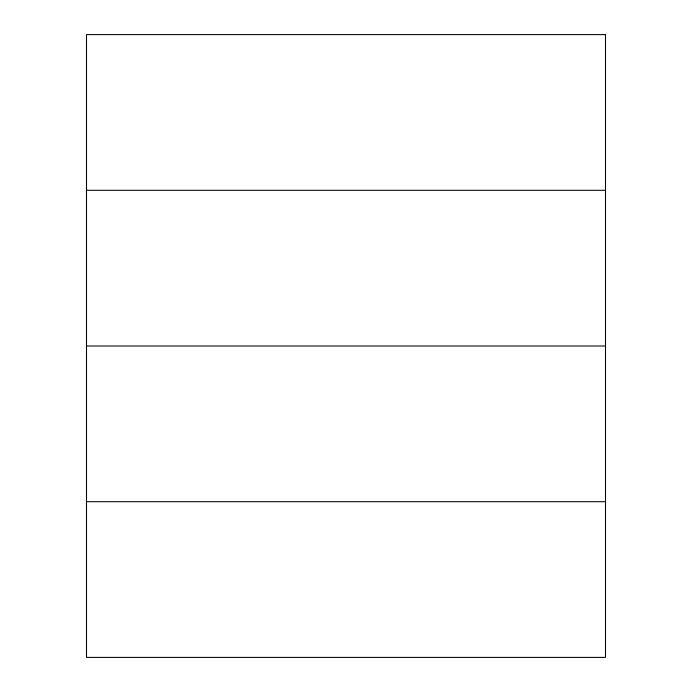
<?xml version="1.0" encoding="UTF-8"?>
<svg xmlns="http://www.w3.org/2000/svg" width="692" height="692" viewBox="0 0 692 692"><rect width="100%" height="100%" fill="white"/><g stroke="black" fill="none" stroke-linecap="round" stroke-linejoin="round"><path stroke-width="1.04" d="M86.5 190.3L605.5 190.3M86.5 346L605.5 346M86.5 501.7L605.5 501.7M605.5 34.6L86.5 34.6L86.5 657.4L605.5 657.4L605.5 34.6"/></g></svg>
